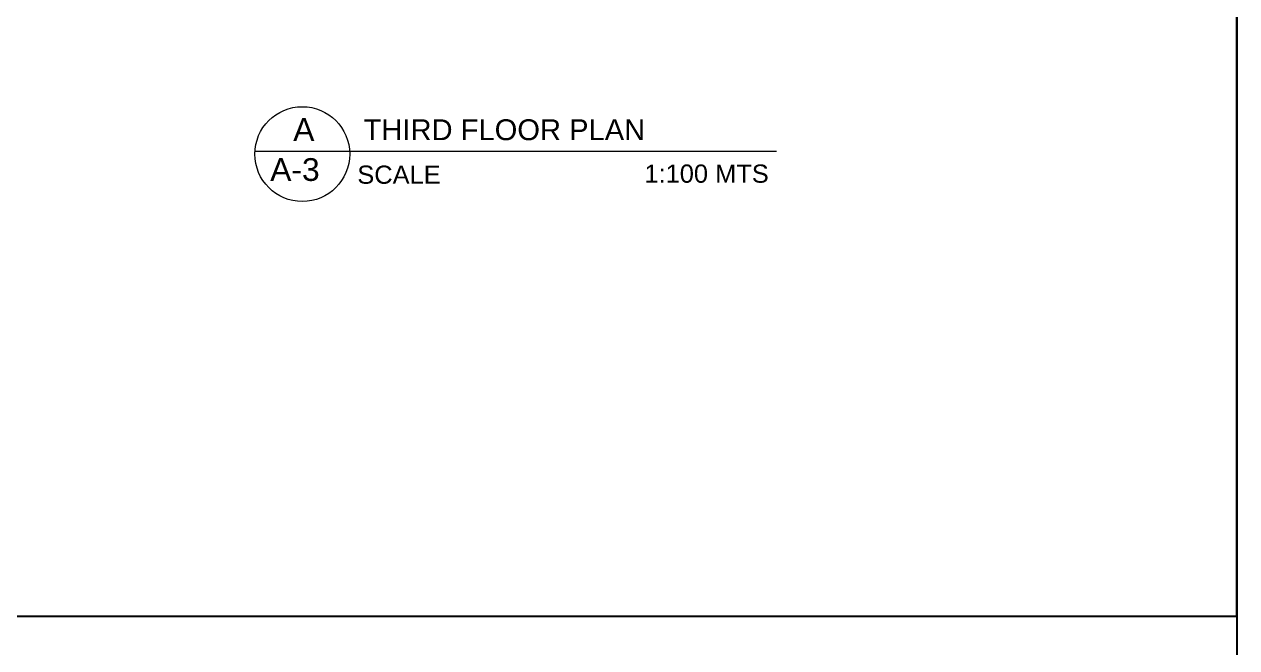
# Model space of a CAD drawing. Header units: millimetres. Extents: x 2391 to 3323, y 1596 to 2537.
# Drawn here: x 2923.7 to 3009.7, y 2418 to 2462.2 of the extents above; entities that cross this region are included whole.
import ezdxf

# ---------------------------------------------------------------- set-up
doc = ezdxf.new("R2010")
doc.units = ezdxf.units.MM
doc.layers.add('LETTERS', color=150, linetype='Continuous')
doc.layers.add('TEXT', color=130, linetype='Continuous')
doc.styles.get("Standard").update_dxf_attribs({"font": 'arial.ttf'})

msp = doc.modelspace()

# ---------------------------------------------------------------- linework, layer by layer
at = {"color": 11, "true_color": 0xf27172}
for p, q in [((3009.654, 2420.204), (3009.654, 2537.196)), ((3009.654, 2537.196), (3009.654, 2319.18)), ((2684.734, 2420.204), (3009.654, 2420.204))]:
    msp.add_line(p, q, dxfattribs=at)
at = {"layer": 'LETTERS', "lineweight": 13}
msp.add_line((2940.052, 2453.169), (2977.023, 2453.169), dxfattribs=at)
msp.add_circle((2943.406, 2452.968), 3.36, dxfattribs=at)

# ---------------------------------------------------------------- texts
at = {"layer": 'TEXT'}
for s, height, p in [('A', 1.613, (2942.765, 2453.902)), ('THIRD FLOOR PLAN', 1.4784, (2947.752, 2453.956)), ('A-3', 1.6128, (2941.133, 2451.067)), ('SCALE', 1.2902, (2947.308, 2450.864)), ('          1:100 MTS', 1.29024, (2962.654, 2450.938))]:
    msp.add_text(s, height=height, dxfattribs=at).set_placement(p)

doc.saveas('drawing.dxf')
